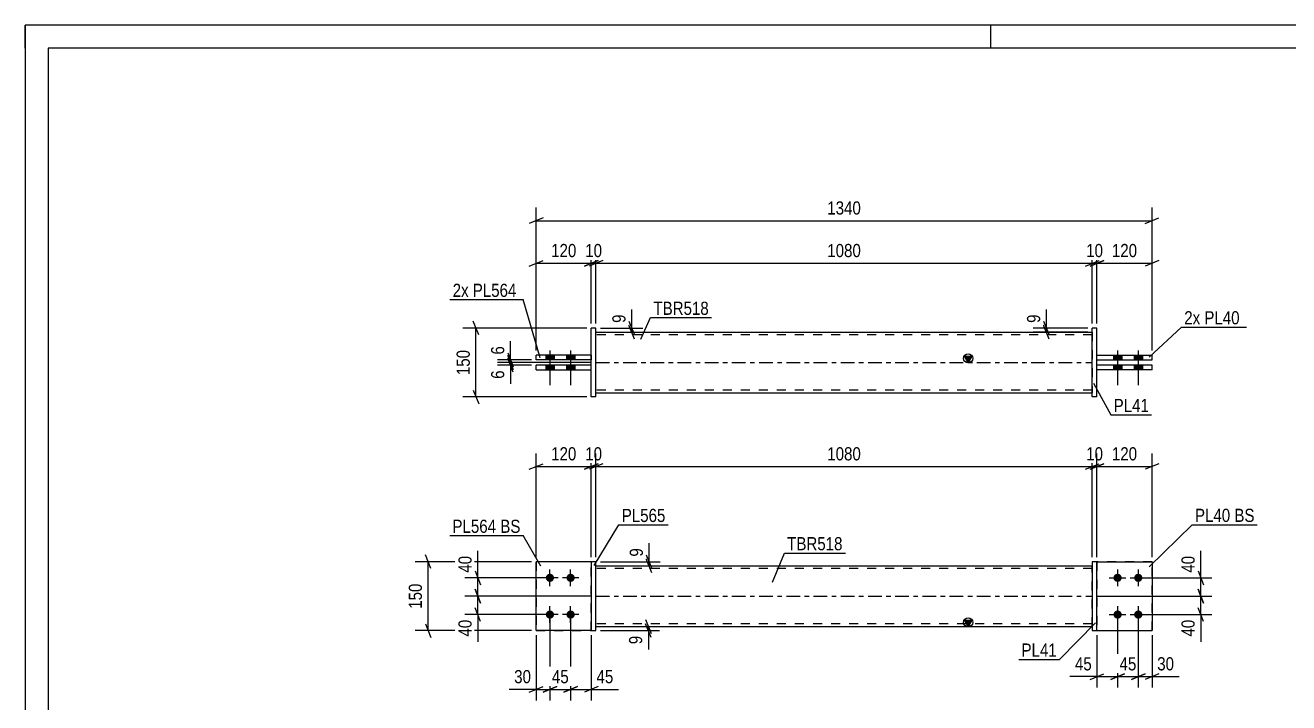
# Model space of a CAD drawing. Header units: millimetres. Extents: x 0 to 420, y 0 to 297.
# Drawn here: x 0 to 274.8, y 149.5 to 297 of the extents above; entities that cross this region are included whole.
import ezdxf

# ---------------------------------------------------------------- set-up
doc = ezdxf.new("R2010")
doc.units = ezdxf.units.MM
doc.linetypes.add('DXK_LINE_DOT2', pattern=[3.9198, 1.9599, -1.9599])
doc.linetypes.add('DXK_LINE_DOT3', pattern=[5.9187, 2.979, -0.9799, 0.9799, -0.9799])
doc.styles.add('Arial Narrow', font='ARIALN.TTF', dxfattribs={"height": 0.2})

# ---------------------------------------------------------------- blocks, each defined once
blk = doc.blocks.new('Unknown-585639323-1126')
at = {"color": 5, "linetype": 'Continuous'}
for p, q in [((420, 297), (0, 297)), ((0, 297), (0, 0)), ((0, 292), (0, 297)), ((210, 292), (210, 297)), ((415, 292), (5, 292)), ((5, 292), (5, 5))]:
    blk.add_line(p, q, dxfattribs=at)
blk = doc.blocks.new('Part-585639323-1637 - 1615')
at = {"color": 2, "linetype": 'Continuous'}
for p, q in [((124.13, 180.2), (123.13, 180.2)), ((123.13, 180.2), (123.13, 165.2)), ((124.13, 165.2), (124.13, 180.2)), ((123.13, 165.2), (124.13, 165.2))]:
    blk.add_line(p, q, dxfattribs=at)
blk = doc.blocks.new('Bolt-585639323-1622 - 1615')
at = {"linetype": 'Continuous'}
for points in [[(114.13, 175.8, -1), (114.13, 177.6, -1)], [(118.63, 175.8, -1), (118.63, 177.6, -1)], [(114.13, 167.8, -1), (114.13, 169.6, -1)], [(118.63, 167.8, -1), (118.63, 169.6, -1)]]:
    blk.add_hatch(color=1, dxfattribs=at).paths.add_polyline_path(points)
at = {"color": 1, "linetype": 'Continuous'}
for p, q in [((115.93, 176.7), (112.33, 176.7)), ((114.13, 174.9), (114.13, 178.5)), ((120.43, 176.7), (116.83, 176.7)), ((118.63, 174.9), (118.63, 178.5)), ((114.13, 166.9), (114.13, 170.5)), ((118.63, 166.9), (118.63, 170.5)), ((115.93, 168.7), (112.33, 168.7)), ((120.43, 168.7), (116.83, 168.7))]:
    blk.add_line(p, q, dxfattribs=at)
blk = doc.blocks.new('Part-585639323-1642 - 1615')
at = {"color": 7, "linetype": 'DXK_LINE_DOT2'}
for p, q in [((123.13, 180.2), (111.13, 180.2)), ((111.13, 180.2), (111.13, 165.2)), ((123.13, 165.2), (123.13, 180.2)), ((111.13, 165.2), (123.13, 165.2))]:
    blk.add_line(p, q, dxfattribs=at)
blk = doc.blocks.new('Part-585639323-1647 - 1615')
at = {"color": 2, "linetype": 'Continuous'}
for p, q in [((123.13, 180.2), (111.13, 180.2)), ((111.13, 165.2), (111.13, 180.2)), ((123.13, 165.2), (111.13, 165.2))]:
    blk.add_line(p, q, dxfattribs=at)
at = {"color": 7, "linetype": 'DXK_LINE_DOT2'}
blk.add_line((123.13, 165.2), (123.13, 180.2), dxfattribs=at)
blk = doc.blocks.new('Part-585639323-1652 - 1615')
at = {"linetype": 'Continuous'}
blk.add_hatch(color=2, dxfattribs=at).paths.add_polyline_path([(205.11, 166.1), (204.31, 167.5), (205.91, 167.5)])
at = {"color": 2, "linetype": 'Continuous'}
for p, q in [((124.13, 179.3), (232.11, 179.3)), ((124.13, 166.1), (232.11, 166.1)), ((205.11, 166.1), (204.31, 167.5)), ((204.31, 167.5), (205.91, 167.5)), ((205.91, 167.5), (205.11, 166.1))]:
    blk.add_line(p, q, dxfattribs=at)
at = {"color": 7, "linetype": 'DXK_LINE_DOT2'}
for p, q in [((124.13, 166.1), (124.13, 179.3)), ((232.11, 178.7), (124.13, 178.7)), ((232.11, 166.1), (232.11, 179.3)), ((232.11, 166.7), (124.13, 166.7))]:
    blk.add_line(p, q, dxfattribs=at)
at = {"color": 7, "linetype": 'DXK_LINE_DOT3'}
blk.add_line((124.13, 172.7), (232.11, 172.7), dxfattribs=at)
at = {"color": 2, "linetype": 'Continuous'}
blk.add_circle((205.11, 167), 1, dxfattribs=at)
blk = doc.blocks.new('Part-585639323-1677 - 1615')
at = {"color": 7, "linetype": 'DXK_LINE_DOT2'}
for p, q in [((245.11, 180.2), (233.11, 180.2)), ((233.11, 180.2), (233.11, 165.2)), ((245.11, 165.2), (245.11, 180.2)), ((233.11, 165.2), (245.11, 165.2))]:
    blk.add_line(p, q, dxfattribs=at)
blk = doc.blocks.new('Part-585639323-1682 - 1615')
at = {"color": 2, "linetype": 'Continuous'}
for p, q in [((233.11, 180.2), (245.11, 180.2)), ((245.11, 180.2), (245.11, 165.2)), ((233.11, 165.2), (245.11, 165.2))]:
    blk.add_line(p, q, dxfattribs=at)
at = {"color": 7, "linetype": 'DXK_LINE_DOT2'}
blk.add_line((233.11, 180.2), (233.11, 165.2), dxfattribs=at)
blk = doc.blocks.new('Part-585639323-1687 - 1615')
at = {"color": 2, "linetype": 'Continuous'}
for p, q in [((233.11, 180.2), (232.11, 180.2)), ((232.11, 180.2), (232.11, 165.2)), ((233.11, 165.2), (233.11, 180.2)), ((232.11, 165.2), (233.11, 165.2))]:
    blk.add_line(p, q, dxfattribs=at)
blk = doc.blocks.new('Bolt-585639323-1688 - 1615')
at = {"linetype": 'Continuous'}
for points in [[(237.61, 177.6, -1), (237.61, 175.8, -1)], [(242.11, 177.6, -1), (242.11, 175.8, -1)], [(237.61, 169.6, -1), (237.61, 167.8, -1)], [(242.11, 169.6, -1), (242.11, 167.8, -1)]]:
    blk.add_hatch(color=1, dxfattribs=at).paths.add_polyline_path(points)
at = {"color": 1, "linetype": 'Continuous'}
for p, q in [((235.81, 176.7), (239.41, 176.7)), ((237.61, 178.5), (237.61, 174.9)), ((240.31, 176.7), (243.91, 176.7)), ((242.11, 178.5), (242.11, 174.9)), ((237.61, 170.5), (237.61, 166.9)), ((242.11, 170.5), (242.11, 166.9)), ((235.81, 168.7), (239.41, 168.7)), ((240.31, 168.7), (243.91, 168.7))]:
    blk.add_line(p, q, dxfattribs=at)
blk = doc.blocks.new('Bolt-585639323-1415 - 1363')
at = {"linetype": 'Continuous'}
for points in [[(113.23, 224.17), (115.03, 224.17), (115.03, 225.17), (113.23, 225.17)], [(113.23, 224.17), (115.03, 224.17), (115.03, 225.17), (113.23, 225.17)], [(113.23, 221.97), (115.03, 221.97), (115.03, 222.97), (113.23, 222.97)], [(113.23, 221.97), (115.03, 221.97), (115.03, 222.97), (113.23, 222.97)], [(117.73, 224.17), (119.53, 224.17), (119.53, 225.17), (117.73, 225.17)], [(117.73, 224.17), (119.53, 224.17), (119.53, 225.17), (117.73, 225.17)], [(117.73, 221.97), (119.53, 221.97), (119.53, 222.97), (117.73, 222.97)], [(117.73, 221.97), (119.53, 221.97), (119.53, 222.97), (117.73, 222.97)]]:
    blk.add_hatch(color=1, dxfattribs=at).paths.add_polyline_path(points)
at = {"color": 1, "linetype": 'Continuous'}
for p, q in [((114.13, 226.17), (114.13, 218.67)), ((114.13, 226.17), (114.13, 218.67)), ((118.63, 226.17), (118.63, 218.67)), ((118.63, 226.17), (118.63, 218.67)), ((113.23, 225.17), (113.23, 224.17)), ((113.23, 225.17), (113.23, 224.17)), ((113.23, 222.97), (113.23, 221.97)), ((113.23, 222.97), (113.23, 221.97)), ((115.03, 225.17), (115.03, 224.17)), ((115.03, 225.17), (115.03, 224.17)), ((115.03, 222.97), (115.03, 221.97)), ((115.03, 222.97), (115.03, 221.97)), ((117.73, 225.17), (117.73, 224.17)), ((117.73, 225.17), (117.73, 224.17)), ((117.73, 222.97), (117.73, 221.97)), ((117.73, 222.97), (117.73, 221.97)), ((119.53, 225.17), (119.53, 224.17)), ((119.53, 225.17), (119.53, 224.17)), ((119.53, 222.97), (119.53, 221.97)), ((119.53, 222.97), (119.53, 221.97))]:
    blk.add_line(p, q, dxfattribs=at)
blk = doc.blocks.new('Part-585639323-1431 - 1363')
at = {"color": 2, "linetype": 'Continuous'}
for p, q in [((123.13, 225.17), (111.13, 225.17)), ((111.13, 224.17), (111.13, 225.17)), ((123.13, 224.17), (111.13, 224.17)), ((123.13, 225.17), (123.13, 224.17))]:
    blk.add_line(p, q, dxfattribs=at)
blk = doc.blocks.new('Bolt-585639323-1367 - 1363')
at = {"linetype": 'Continuous'}
for points in [[(238.51, 225.17), (236.71, 225.17), (236.71, 224.17), (238.51, 224.17)], [(238.51, 225.17), (236.71, 225.17), (236.71, 224.17), (238.51, 224.17)], [(238.51, 222.97), (236.71, 222.97), (236.71, 221.97), (238.51, 221.97)], [(238.51, 222.97), (236.71, 222.97), (236.71, 221.97), (238.51, 221.97)], [(243.01, 225.17), (241.21, 225.17), (241.21, 224.17), (243.01, 224.17)], [(243.01, 225.17), (241.21, 225.17), (241.21, 224.17), (243.01, 224.17)], [(243.01, 222.97), (241.21, 222.97), (241.21, 221.97), (243.01, 221.97)], [(243.01, 222.97), (241.21, 222.97), (241.21, 221.97), (243.01, 221.97)]]:
    blk.add_hatch(color=1, dxfattribs=at).paths.add_polyline_path(points)
at = {"color": 1, "linetype": 'Continuous'}
for p, q in [((237.61, 226.17), (237.61, 218.67)), ((237.61, 226.17), (237.61, 218.67)), ((242.11, 226.17), (242.11, 218.67)), ((242.11, 226.17), (242.11, 218.67)), ((236.71, 225.17), (236.71, 224.17)), ((236.71, 225.17), (236.71, 224.17)), ((236.71, 222.97), (236.71, 221.97)), ((236.71, 222.97), (236.71, 221.97)), ((238.51, 225.17), (238.51, 224.17)), ((238.51, 225.17), (238.51, 224.17)), ((238.51, 222.97), (238.51, 221.97)), ((238.51, 222.97), (238.51, 221.97)), ((241.21, 225.17), (241.21, 224.17)), ((241.21, 225.17), (241.21, 224.17)), ((241.21, 222.97), (241.21, 221.97)), ((241.21, 222.97), (241.21, 221.97)), ((243.01, 225.17), (243.01, 224.17)), ((243.01, 225.17), (243.01, 224.17)), ((243.01, 222.97), (243.01, 221.97)), ((243.01, 222.97), (243.01, 221.97))]:
    blk.add_line(p, q, dxfattribs=at)
blk = doc.blocks.new('Part-585639323-1393 - 1363')
at = {"color": 2, "linetype": 'Continuous'}
for p, q in [((233.11, 231.07), (232.11, 231.07)), ((232.11, 216.07), (232.11, 231.07)), ((233.11, 216.07), (233.11, 231.07)), ((233.11, 216.07), (232.11, 216.07))]:
    blk.add_line(p, q, dxfattribs=at)
blk = doc.blocks.new('Part-585639323-1408 - 1363')
at = {"color": 2, "linetype": 'Continuous'}
for p, q in [((245.11, 222.97), (233.11, 222.97)), ((233.11, 221.97), (233.11, 222.97)), ((245.11, 221.97), (245.11, 222.97)), ((245.11, 221.97), (233.11, 221.97))]:
    blk.add_line(p, q, dxfattribs=at)
blk = doc.blocks.new('Part-585639323-1413 - 1363')
at = {"color": 2, "linetype": 'Continuous'}
for p, q in [((233.11, 224.17), (233.11, 225.17)), ((233.11, 225.17), (245.11, 225.17)), ((233.11, 224.17), (245.11, 224.17)), ((245.11, 224.17), (245.11, 225.17))]:
    blk.add_line(p, q, dxfattribs=at)
blk = doc.blocks.new('Part-585639323-1416 - 1363')
at = {"color": 2, "linetype": 'Continuous'}
for p, q in [((124.13, 231.07), (123.13, 231.07)), ((123.13, 216.07), (123.13, 231.07)), ((124.13, 216.07), (124.13, 231.07)), ((124.13, 216.07), (123.13, 216.07))]:
    blk.add_line(p, q, dxfattribs=at)
blk = doc.blocks.new('Part-585639323-1436 - 1363')
at = {"color": 2, "linetype": 'Continuous'}
for p, q in [((123.13, 222.97), (111.13, 222.97)), ((111.13, 221.97), (111.13, 222.97)), ((123.13, 221.97), (123.13, 222.97)), ((111.13, 221.97), (123.13, 221.97))]:
    blk.add_line(p, q, dxfattribs=at)
blk = doc.blocks.new('Part-585639323-1451 - 1363')
at = {"linetype": 'Continuous'}
blk.add_hatch(color=2, dxfattribs=at).paths.add_polyline_path([(205.11, 223.57), (204.31, 224.97), (205.91, 224.97)])
at = {"color": 2, "linetype": 'Continuous'}
for p, q in [((124.13, 230.17), (232.11, 230.17)), ((205.11, 223.57), (204.31, 224.97)), ((204.31, 224.97), (205.91, 224.97)), ((205.91, 224.97), (205.11, 223.57)), ((124.13, 216.97), (232.11, 216.97))]:
    blk.add_line(p, q, dxfattribs=at)
at = {"color": 7, "linetype": 'DXK_LINE_DOT2'}
for p, q in [((124.13, 216.97), (124.13, 230.17)), ((232.11, 229.57), (124.13, 229.57)), ((232.11, 230.17), (232.11, 216.97)), ((232.11, 217.57), (124.13, 217.57))]:
    blk.add_line(p, q, dxfattribs=at)
at = {"color": 7, "linetype": 'DXK_LINE_DOT3'}
blk.add_line((124.13, 223.57), (232.11, 223.57), dxfattribs=at)
at = {"color": 2, "linetype": 'Continuous'}
blk.add_circle((205.11, 224.47), 1, dxfattribs=at)
blk = doc.blocks.new('StraightDimension-585639323-4842 - 1615')
at = {"color": 7, "linetype": 'Continuous'}
for p, q in [((243.11, 176.7), (258.12, 176.7)), ((255.12, 178.2), (256.32, 175.2)), ((255.72, 172.7), (255.72, 176.7)), ((256.32, 171.2), (255.12, 174.2)), ((233.11, 172.7), (258.12, 172.7))]:
    blk.add_line(p, q, dxfattribs=at)
at = {"color": 0}
blk.add_wipeout([(254.97, 182.08), (250.77, 182.08), (250.77, 177.22), (254.97, 177.22)], dxfattribs=at)
at = {"color": 7, "linetype": 'Continuous'}
blk.add_line((255.72, 176.7), (255.72, 182.6), dxfattribs=at)
blk.add_line((255.72, 176.7), (255.72, 182.6), dxfattribs=at)
at = {"color": 3, "style": 'Arial Narrow'}
blk.add_text('40', height=2.863, rotation=90.0002, dxfattribs=at).set_placement((254.37, 177.82))
blk = doc.blocks.new('StraightDimension-585639323-1940 - 1615')
at = {"color": 7, "linetype": 'Continuous'}
for p, q in [((118.63, 167.7), (118.63, 150.01)), ((123.13, 164.2), (123.13, 150.01)), ((117.13, 151.81), (120.13, 153.01)), ((118.63, 152.41), (123.13, 152.41)), ((124.63, 153.01), (121.63, 151.81))]:
    blk.add_line(p, q, dxfattribs=at)
at = {"color": 0}
blk.add_wipeout([(128.52, 153.16), (128.52, 157.36), (123.66, 157.36), (123.66, 153.16)], dxfattribs=at)
at = {"color": 7, "linetype": 'Continuous'}
blk.add_line((123.13, 152.41), (129.04, 152.41), dxfattribs=at)
blk.add_line((123.13, 152.41), (129.04, 152.41), dxfattribs=at)
at = {"color": 3, "style": 'Arial Narrow'}
blk.add_text('45', height=2.863, dxfattribs=at).set_placement((124.26, 153.76))
blk = doc.blocks.new('StraightDimension-585639323-1963 - 1615')
at = {"color": 7, "linetype": 'Continuous'}
for p, q in [((135.09, 181.7), (136.29, 178.7)), ((125.13, 180.2), (138.09, 180.2)), ((125.13, 179.3), (138.09, 179.3)), ((136.29, 177.8), (135.09, 180.8)), ((135.69, 179.3), (135.69, 180.2))]:
    blk.add_line(p, q, dxfattribs=at)
at = {"color": 0}
blk.add_wipeout([(134.94, 183.75), (130.74, 183.75), (130.74, 180.72), (134.94, 180.72)], dxfattribs=at)
at = {"color": 7, "linetype": 'Continuous'}
blk.add_line((135.69, 180.2), (135.69, 184.28), dxfattribs=at)
blk.add_line((135.69, 180.2), (135.69, 184.28), dxfattribs=at)
at = {"color": 3, "style": 'Arial Narrow'}
blk.add_text('9', height=2.86, rotation=90.0002, dxfattribs=at).set_placement((134.34, 181.32))
blk = doc.blocks.new('StraightDimension-585639323-2007 - 1615')
at = {"color": 7, "linetype": 'Continuous'}
for p, q in [((88.23, 178.7), (87.03, 181.7)), ((110.13, 180.2), (84.78, 180.2)), ((87.63, 165.2), (87.63, 180.2)), ((110.13, 165.2), (84.78, 165.2)), ((87.03, 166.7), (88.23, 163.7))]:
    blk.add_line(p, q, dxfattribs=at)
at = {"color": 0}
blk.add_wipeout([(86.88, 176.04), (82.68, 176.04), (82.68, 169.36), (86.88, 169.36)], dxfattribs=at)
at = {"color": 3, "style": 'Arial Narrow'}
blk.add_text('150', height=2.863, rotation=90.0002, dxfattribs=at).set_placement((86.28, 169.96))
blk = doc.blocks.new('StraightDimension-585639323-1954 - 1615')
at = {"color": 7, "linetype": 'Continuous'}
for p, q in [((125.13, 166.1), (137.94, 166.1)), ((125.13, 165.2), (137.94, 165.2)), ((134.94, 167.6), (136.14, 164.6)), ((136.14, 163.7), (134.94, 166.7)), ((135.54, 165.2), (135.54, 166.1))]:
    blk.add_line(p, q, dxfattribs=at)
at = {"color": 0}
blk.add_wipeout([(134.79, 164.67), (130.59, 164.67), (130.59, 161.65), (134.79, 161.65)], dxfattribs=at)
at = {"color": 7, "linetype": 'Continuous'}
blk.add_line((135.54, 165.2), (135.54, 161.12), dxfattribs=at)
blk.add_line((135.54, 165.2), (135.54, 161.12), dxfattribs=at)
at = {"color": 3, "style": 'Arial Narrow'}
blk.add_text('9', height=2.86, rotation=90.0002, dxfattribs=at).set_placement((134.19, 162.25))
blk = doc.blocks.new('StraightDimension-585639323-1769 - 1615')
at = {"color": 7, "linetype": 'Continuous'}
for p, q in [((237.61, 167.7), (237.61, 152.8)), ((233.11, 164.2), (233.11, 152.8)), ((231.61, 154.6), (234.61, 155.8)), ((233.11, 155.2), (237.61, 155.2)), ((239.11, 155.8), (236.11, 154.6))]:
    blk.add_line(p, q, dxfattribs=at)
at = {"color": 0}
blk.add_wipeout([(232.58, 155.95), (232.58, 160.15), (227.73, 160.15), (227.73, 155.95)], dxfattribs=at)
at = {"color": 7, "linetype": 'Continuous'}
blk.add_line((233.11, 155.2), (227.2, 155.2), dxfattribs=at)
blk.add_line((233.11, 155.2), (227.2, 155.2), dxfattribs=at)
at = {"color": 3, "style": 'Arial Narrow'}
blk.add_text('45', height=2.863, dxfattribs=at).set_placement((228.33, 156.55))
blk = doc.blocks.new('StraightDimension-585639323-1791 - 1615')
at = {"color": 7, "linetype": 'Continuous'}
for p, q in [((237.61, 167.7), (237.61, 152.8)), ((242.11, 167.7), (242.11, 152.8)), ((236.11, 154.6), (239.11, 155.8)), ((237.61, 155.2), (242.11, 155.2)), ((243.61, 155.8), (240.61, 154.6))]:
    blk.add_line(p, q, dxfattribs=at)
at = {"color": 0}
blk.add_wipeout([(242.29, 155.95), (242.29, 160.15), (237.43, 160.15), (237.43, 155.95)], dxfattribs=at)
at = {"color": 3, "style": 'Arial Narrow'}
blk.add_text('45', height=2.863, dxfattribs=at).set_placement((238.03, 156.55))
blk = doc.blocks.new('StraightDimension-585639323-1807 - 1615')
at = {"color": 7, "linetype": 'Continuous'}
for p, q in [((242.11, 167.7), (242.11, 152.8)), ((245.11, 164.2), (245.11, 152.8)), ((240.61, 154.6), (243.61, 155.8)), ((242.11, 155.2), (245.11, 155.2)), ((246.61, 155.8), (243.61, 154.6))]:
    blk.add_line(p, q, dxfattribs=at)
at = {"color": 0}
blk.add_wipeout([(250.49, 155.95), (250.49, 160.15), (245.63, 160.15), (245.63, 155.95)], dxfattribs=at)
at = {"color": 7, "linetype": 'Continuous'}
blk.add_line((245.11, 155.2), (251.01, 155.2), dxfattribs=at)
blk.add_line((245.11, 155.2), (251.01, 155.2), dxfattribs=at)
at = {"color": 3, "style": 'Arial Narrow'}
blk.add_text('30', height=2.863, dxfattribs=at).set_placement((246.23, 156.55))
blk = doc.blocks.new('StraightDimension-585639323-1827 - 1615')
at = {"color": 7, "linetype": 'Continuous'}
for p, q in [((111.13, 181.2), (111.13, 203.77)), ((123.13, 181.2), (123.13, 203.77)), ((109.63, 200.32), (112.63, 201.52)), ((111.13, 200.92), (123.13, 200.92)), ((124.63, 201.52), (121.63, 200.32))]:
    blk.add_line(p, q, dxfattribs=at)
at = {"color": 0}
blk.add_wipeout([(120.48, 201.67), (120.48, 205.87), (113.79, 205.87), (113.79, 201.67)], dxfattribs=at)
at = {"color": 3, "style": 'Arial Narrow'}
blk.add_text('120', height=2.863, dxfattribs=at).set_placement((114.39, 202.27))
blk = doc.blocks.new('StraightDimension-585639323-1849 - 1615')
at = {"color": 7, "linetype": 'Continuous'}
for p, q in [((123.13, 181.2), (123.13, 203.77)), ((124.13, 181.2), (124.13, 203.77)), ((121.63, 200.32), (124.63, 201.52)), ((125.63, 201.52), (122.63, 200.32)), ((123.13, 200.92), (124.13, 200.92))]:
    blk.add_line(p, q, dxfattribs=at)
at = {"color": 0}
blk.add_wipeout([(126.06, 201.67), (126.06, 205.87), (121.21, 205.87), (121.21, 201.67)], dxfattribs=at)
at = {"color": 3, "style": 'Arial Narrow'}
blk.add_text('10', height=2.863, dxfattribs=at).set_placement((121.81, 202.27))
blk = doc.blocks.new('StraightDimension-585639323-1866 - 1615')
at = {"color": 7, "linetype": 'Continuous'}
for p, q in [((124.13, 181.2), (124.13, 203.77)), ((232.11, 181.2), (232.11, 203.77)), ((125.63, 201.52), (122.63, 200.32)), ((124.13, 200.92), (232.11, 200.92)), ((230.61, 200.32), (233.61, 201.52))]:
    blk.add_line(p, q, dxfattribs=at)
at = {"color": 0}
blk.add_wipeout([(182.38, 201.67), (182.38, 205.87), (173.86, 205.87), (173.86, 201.67)], dxfattribs=at)
at = {"color": 3, "style": 'Arial Narrow'}
blk.add_text('1080', height=2.863, dxfattribs=at).set_placement((174.46, 202.27))
blk = doc.blocks.new('StraightDimension-585639323-1875 - 1615')
at = {"color": 7, "linetype": 'Continuous'}
for p, q in [((232.11, 181.2), (232.11, 203.77)), ((233.11, 181.2), (233.11, 203.77)), ((230.61, 200.32), (233.61, 201.52)), ((234.61, 201.52), (231.61, 200.32)), ((232.11, 200.92), (233.11, 200.92))]:
    blk.add_line(p, q, dxfattribs=at)
at = {"color": 0}
blk.add_wipeout([(235.04, 201.67), (235.04, 205.87), (230.18, 205.87), (230.18, 201.67)], dxfattribs=at)
at = {"color": 3, "style": 'Arial Narrow'}
blk.add_text('10', height=2.863, dxfattribs=at).set_placement((230.78, 202.27))
blk = doc.blocks.new('StraightDimension-585639323-1892 - 1615')
at = {"color": 7, "linetype": 'Continuous'}
for p, q in [((233.11, 181.2), (233.11, 203.77)), ((245.11, 181.2), (245.11, 203.77)), ((231.61, 200.32), (234.61, 201.52)), ((233.11, 200.92), (245.11, 200.92)), ((246.61, 201.52), (243.61, 200.32))]:
    blk.add_line(p, q, dxfattribs=at)
at = {"color": 0}
blk.add_wipeout([(242.45, 201.67), (242.45, 205.87), (235.77, 205.87), (235.77, 201.67)], dxfattribs=at)
at = {"color": 3, "style": 'Arial Narrow'}
blk.add_text('120', height=2.863, dxfattribs=at).set_placement((236.37, 202.27))
blk = doc.blocks.new('StraightDimension-585639323-1923 - 1615')
at = {"color": 7, "linetype": 'Continuous'}
for p, q in [((114.13, 167.7), (114.13, 150.01)), ((111.13, 164.2), (111.13, 150.01)), ((109.63, 151.81), (112.63, 153.01)), ((111.13, 152.41), (114.13, 152.41)), ((115.63, 153.01), (112.63, 151.81))]:
    blk.add_line(p, q, dxfattribs=at)
at = {"color": 0}
blk.add_wipeout([(110.61, 153.16), (110.61, 157.36), (105.75, 157.36), (105.75, 153.16)], dxfattribs=at)
at = {"color": 7, "linetype": 'Continuous'}
blk.add_line((111.13, 152.41), (105.23, 152.41), dxfattribs=at)
blk.add_line((111.13, 152.41), (105.23, 152.41), dxfattribs=at)
at = {"color": 3, "style": 'Arial Narrow'}
blk.add_text('30', height=2.863, dxfattribs=at).set_placement((106.35, 153.76))
blk = doc.blocks.new('StraightDimension-585639323-1933 - 1615')
at = {"color": 7, "linetype": 'Continuous'}
for p, q in [((114.13, 167.7), (114.13, 150.01)), ((118.63, 167.7), (118.63, 150.01)), ((112.63, 151.81), (115.63, 153.01)), ((114.13, 152.41), (118.63, 152.41)), ((120.13, 153.01), (117.13, 151.81))]:
    blk.add_line(p, q, dxfattribs=at)
at = {"color": 0}
blk.add_wipeout([(118.81, 153.16), (118.81, 157.36), (113.96, 157.36), (113.96, 153.16)], dxfattribs=at)
at = {"color": 3, "style": 'Arial Narrow'}
blk.add_text('45', height=2.863, dxfattribs=at).set_placement((114.56, 153.76))
blk = doc.blocks.new('StraightDimension-585639323-1972 - 1615')
at = {"color": 7, "linetype": 'Continuous'}
for p, q in [((97.84, 174.2), (99.04, 171.2)), ((123.13, 172.7), (95.59, 172.7)), ((98.44, 168.7), (98.44, 172.7)), ((113.13, 168.7), (95.59, 168.7)), ((99.04, 167.2), (97.84, 170.2))]:
    blk.add_line(p, q, dxfattribs=at)
at = {"color": 0}
blk.add_wipeout([(97.69, 168.17), (93.49, 168.17), (93.49, 163.32), (97.69, 163.32)], dxfattribs=at)
at = {"color": 7, "linetype": 'Continuous'}
blk.add_line((98.44, 168.7), (98.44, 162.79), dxfattribs=at)
blk.add_line((98.44, 168.7), (98.44, 162.79), dxfattribs=at)
at = {"color": 3, "style": 'Arial Narrow'}
blk.add_text('40', height=2.863, rotation=90.0002, dxfattribs=at).set_placement((97.09, 163.92))
blk = doc.blocks.new('StraightDimension-585639323-1985 - 1615')
at = {"color": 7, "linetype": 'Continuous'}
for p, q in [((113.13, 176.7), (95.59, 176.7)), ((97.84, 178.2), (99.04, 175.2)), ((98.44, 172.7), (98.44, 176.7)), ((99.04, 171.2), (97.84, 174.2)), ((123.13, 172.7), (95.59, 172.7))]:
    blk.add_line(p, q, dxfattribs=at)
at = {"color": 0}
blk.add_wipeout([(97.69, 182.08), (93.49, 182.08), (93.49, 177.22), (97.69, 177.22)], dxfattribs=at)
at = {"color": 7, "linetype": 'Continuous'}
blk.add_line((98.44, 176.7), (98.44, 182.6), dxfattribs=at)
blk.add_line((98.44, 176.7), (98.44, 182.6), dxfattribs=at)
at = {"color": 3, "style": 'Arial Narrow'}
blk.add_text('40', height=2.863, rotation=90.0002, dxfattribs=at).set_placement((97.09, 177.82))
blk = doc.blocks.new('StraightDimension-585639323-4843 - 1615')
at = {"color": 7, "linetype": 'Continuous'}
for p, q in [((255.12, 174.2), (256.32, 171.2)), ((233.11, 172.7), (258.12, 172.7)), ((255.72, 168.7), (255.72, 172.7)), ((243.11, 168.7), (258.12, 168.7)), ((256.32, 167.2), (255.12, 170.2))]:
    blk.add_line(p, q, dxfattribs=at)
at = {"color": 0}
blk.add_wipeout([(254.97, 168.17), (250.77, 168.17), (250.77, 163.32), (254.97, 163.32)], dxfattribs=at)
at = {"color": 7, "linetype": 'Continuous'}
blk.add_line((255.72, 168.7), (255.72, 162.79), dxfattribs=at)
blk.add_line((255.72, 168.7), (255.72, 162.79), dxfattribs=at)
at = {"color": 3, "style": 'Arial Narrow'}
blk.add_text('40', height=2.863, rotation=90.0002, dxfattribs=at).set_placement((254.37, 163.92))
blk = doc.blocks.new('StraightDimension-585639323-1480 - 1363')
at = {"color": 7, "linetype": 'Continuous'}
for p, q in [((124.13, 232.07), (124.13, 248.02)), ((232.11, 232.07), (232.11, 248.02)), ((125.63, 245.77), (122.63, 244.57)), ((124.13, 245.17), (232.11, 245.17)), ((230.61, 244.57), (233.61, 245.77))]:
    blk.add_line(p, q, dxfattribs=at)
at = {"color": 0}
blk.add_wipeout([(182.38, 245.92), (182.38, 250.12), (173.86, 250.12), (173.86, 245.92)], dxfattribs=at)
at = {"color": 3, "style": 'Arial Narrow'}
blk.add_text('1080', height=2.863, dxfattribs=at).set_placement((174.46, 246.52))
blk = doc.blocks.new('StraightDimension-585639323-1500 - 1363')
at = {"color": 7, "linetype": 'Continuous'}
for p, q in [((233.11, 232.07), (233.11, 248.02)), ((245.11, 226.17), (245.11, 248.02)), ((231.61, 244.57), (234.61, 245.77)), ((233.11, 245.17), (245.11, 245.17)), ((246.61, 245.77), (243.61, 244.57))]:
    blk.add_line(p, q, dxfattribs=at)
at = {"color": 0}
blk.add_wipeout([(242.45, 245.92), (242.45, 250.12), (235.77, 250.12), (235.77, 245.92)], dxfattribs=at)
at = {"color": 3, "style": 'Arial Narrow'}
blk.add_text('120', height=2.863, dxfattribs=at).set_placement((236.37, 246.52))
blk = doc.blocks.new('StraightDimension-585639323-1453 - 1363')
at = {"color": 7, "linetype": 'Continuous'}
for p, q in [((111.13, 226.17), (111.13, 248.02)), ((123.13, 232.07), (123.13, 248.02)), ((109.63, 244.57), (112.63, 245.77)), ((111.13, 245.17), (123.13, 245.17)), ((124.63, 245.77), (121.63, 244.57))]:
    blk.add_line(p, q, dxfattribs=at)
at = {"color": 0}
blk.add_wipeout([(120.48, 245.92), (120.48, 250.12), (113.79, 250.12), (113.79, 245.92)], dxfattribs=at)
at = {"color": 3, "style": 'Arial Narrow'}
blk.add_text('120', height=2.863, dxfattribs=at).set_placement((114.39, 246.52))
blk = doc.blocks.new('StraightDimension-585639323-1470 - 1363')
at = {"color": 7, "linetype": 'Continuous'}
for p, q in [((123.13, 232.07), (123.13, 248.02)), ((124.13, 232.07), (124.13, 248.02)), ((121.63, 244.57), (124.63, 245.77)), ((125.63, 245.77), (122.63, 244.57)), ((123.13, 245.17), (124.13, 245.17))]:
    blk.add_line(p, q, dxfattribs=at)
at = {"color": 0}
blk.add_wipeout([(126.06, 245.92), (126.06, 250.12), (121.21, 250.12), (121.21, 245.92)], dxfattribs=at)
at = {"color": 3, "style": 'Arial Narrow'}
blk.add_text('10', height=2.863, dxfattribs=at).set_placement((121.81, 246.52))
blk = doc.blocks.new('StraightDimension-585639323-1490 - 1363')
at = {"color": 7, "linetype": 'Continuous'}
for p, q in [((232.11, 232.07), (232.11, 248.02)), ((233.11, 232.07), (233.11, 248.02)), ((230.61, 244.57), (233.61, 245.77)), ((234.61, 245.77), (231.61, 244.57)), ((232.11, 245.17), (233.11, 245.17))]:
    blk.add_line(p, q, dxfattribs=at)
at = {"color": 0}
blk.add_wipeout([(235.04, 245.92), (235.04, 250.12), (230.18, 250.12), (230.18, 245.92)], dxfattribs=at)
at = {"color": 3, "style": 'Arial Narrow'}
blk.add_text('10', height=2.863, dxfattribs=at).set_placement((230.78, 246.52))
blk = doc.blocks.new('StraightDimension-585639323-4822 - 1363')
at = {"color": 7, "linetype": 'Continuous'}
for p, q in [((231.11, 231.07), (219.26, 231.07)), ((221.51, 232.57), (222.71, 229.57)), ((222.71, 228.67), (221.51, 231.67)), ((222.11, 230.17), (222.11, 231.07)), ((231.11, 230.17), (219.26, 230.17))]:
    blk.add_line(p, q, dxfattribs=at)
at = {"color": 0}
blk.add_wipeout([(221.36, 234.63), (217.16, 234.63), (217.16, 231.6), (221.36, 231.6)], dxfattribs=at)
at = {"color": 7, "linetype": 'Continuous'}
blk.add_line((222.11, 231.07), (222.11, 235.15), dxfattribs=at)
blk.add_line((222.11, 231.07), (222.11, 235.15), dxfattribs=at)
at = {"color": 3, "style": 'Arial Narrow'}
blk.add_text('9', height=2.86, rotation=90.0002, dxfattribs=at).set_placement((220.76, 232.2))
blk = doc.blocks.new('StraightDimension-585639323-1519 - 1363')
at = {"color": 7, "linetype": 'Continuous'}
for p, q in [((123.13, 223.57), (102.69, 223.57)), ((110.13, 222.97), (102.69, 222.97)), ((104.94, 225.07), (106.14, 222.07)), ((106.14, 221.47), (104.94, 224.47)), ((105.54, 222.97), (105.54, 223.57))]:
    blk.add_line(p, q, dxfattribs=at)
at = {"color": 0}
blk.add_wipeout([(104.79, 222.45), (100.59, 222.45), (100.59, 219.42), (104.79, 219.42)], dxfattribs=at)
at = {"color": 7, "linetype": 'Continuous'}
blk.add_line((105.54, 222.97), (105.54, 218.9), dxfattribs=at)
blk.add_line((105.54, 222.97), (105.54, 218.9), dxfattribs=at)
at = {"color": 3, "style": 'Arial Narrow'}
blk.add_text('6', height=2.86, rotation=90.0002, dxfattribs=at).set_placement((104.19, 220.02))
blk = doc.blocks.new('StraightDimension-585639323-1537 - 1363')
at = {"color": 7, "linetype": 'Continuous'}
for p, q in [((104.94, 225.67), (106.14, 222.67)), ((110.13, 224.17), (102.69, 224.17)), ((123.13, 223.57), (102.69, 223.57)), ((106.14, 222.07), (104.94, 225.07)), ((105.54, 223.57), (105.54, 224.17))]:
    blk.add_line(p, q, dxfattribs=at)
at = {"color": 0}
blk.add_wipeout([(104.79, 227.73), (100.59, 227.73), (100.59, 224.7), (104.79, 224.7)], dxfattribs=at)
at = {"color": 7, "linetype": 'Continuous'}
blk.add_line((105.54, 224.17), (105.54, 228.25), dxfattribs=at)
blk.add_line((105.54, 224.17), (105.54, 228.25), dxfattribs=at)
at = {"color": 3, "style": 'Arial Narrow'}
blk.add_text('6', height=2.86, rotation=90.0002, dxfattribs=at).set_placement((104.19, 225.3))
blk = doc.blocks.new('StraightDimension-585639323-1555 - 1363')
at = {"color": 7, "linetype": 'Continuous'}
for p, q in [((125.13, 231.07), (134.31, 231.07)), ((131.31, 232.57), (132.51, 229.57)), ((132.51, 228.67), (131.31, 231.67)), ((131.91, 230.17), (131.91, 231.07)), ((125.13, 230.17), (134.31, 230.17))]:
    blk.add_line(p, q, dxfattribs=at)
at = {"color": 0}
blk.add_wipeout([(131.16, 234.63), (126.96, 234.63), (126.96, 231.6), (131.16, 231.6)], dxfattribs=at)
at = {"color": 7, "linetype": 'Continuous'}
blk.add_line((131.91, 231.07), (131.91, 235.15), dxfattribs=at)
blk.add_line((131.91, 231.07), (131.91, 235.15), dxfattribs=at)
at = {"color": 3, "style": 'Arial Narrow'}
blk.add_text('9', height=2.86, rotation=90.0002, dxfattribs=at).set_placement((130.56, 232.2))
blk = doc.blocks.new('StraightDimension-585639323-1566 - 1363')
at = {"color": 7, "linetype": 'Continuous'}
for p, q in [((122.13, 231.07), (95.19, 231.07)), ((98.64, 229.57), (97.44, 232.57)), ((98.04, 216.07), (98.04, 231.07)), ((97.44, 217.57), (98.64, 214.57)), ((122.13, 216.07), (95.19, 216.07))]:
    blk.add_line(p, q, dxfattribs=at)
at = {"color": 0}
blk.add_wipeout([(97.29, 226.92), (93.09, 226.92), (93.09, 220.23), (97.29, 220.23)], dxfattribs=at)
at = {"color": 3, "style": 'Arial Narrow'}
blk.add_text('150', height=2.863, rotation=90.0002, dxfattribs=at).set_placement((96.69, 220.83))
blk = doc.blocks.new('StraightDimension-585639323-4811 - 1363')
at = {"color": 7, "linetype": 'Continuous'}
for p, q in [((111.13, 226.17), (111.13, 257.29)), ((245.11, 226.17), (245.11, 257.29)), ((112.63, 255.04), (109.63, 253.84)), ((111.13, 254.44), (245.11, 254.44)), ((243.61, 253.84), (246.61, 255.04))]:
    blk.add_line(p, q, dxfattribs=at)
at = {"color": 0}
blk.add_wipeout([(182.38, 255.19), (182.38, 259.39), (173.86, 259.39), (173.86, 255.19)], dxfattribs=at)
at = {"color": 3, "style": 'Arial Narrow'}
blk.add_text('1340', height=2.863, dxfattribs=at).set_placement((174.46, 255.79))
blk = doc.blocks.new('Mark-585639323-1633 - 1615')
at = {"color": 0}
blk.add_wipeout([(139.25, 188.85), (139.25, 191.85), (129.75, 191.85), (129.75, 188.85)], dxfattribs=at)
blk.add_wipeout([(139.25, 188.85), (139.25, 191.85), (129.75, 191.85), (129.75, 188.85)], dxfattribs=at)
at = {"color": 30, "linetype": 'Continuous'}
for p, q in [((123.77, 179.39), (129.15, 188.25)), ((129.15, 188.25), (139.85, 188.25))]:
    blk.add_line(p, q, dxfattribs=at)
at = {"color": 3, "style": 'Arial Narrow'}
blk.add_text('PL565', height=2.863, dxfattribs=at).set_placement((129.75, 188.85))
blk = doc.blocks.new('MarkSet-585639323-2072 - 1615')
at = {"color": 0}
blk.add_wipeout([(102.43, 186.49), (102.43, 189.49), (92.92, 189.49), (92.92, 186.49)], dxfattribs=at)
blk.add_wipeout([(102.43, 186.49), (102.43, 189.49), (92.92, 189.49), (92.92, 186.49)], dxfattribs=at)
blk.add_wipeout([(107.71, 186.49), (107.71, 189.49), (103.33, 189.49), (103.33, 186.49)], dxfattribs=at)
blk.add_wipeout([(107.71, 186.49), (107.71, 189.49), (103.33, 189.49), (103.33, 186.49)], dxfattribs=at)
at = {"color": 30, "linetype": 'Continuous'}
for p in [(92.32, 185.89), (112.17, 179.26)]:
    blk.add_line(p, (108.31, 185.89), dxfattribs=at)
at = {"color": 3, "style": 'Arial Narrow'}
for s, p in [('PL564', (92.92, 186.49)), ('BS', (103.33, 186.49))]:
    blk.add_text(s, height=2.863, dxfattribs=at).set_placement(p)
blk = doc.blocks.new('Mark-585639323-1648 - 1615')
at = {"color": 0}
blk.add_wipeout([(177.79, 182.7), (177.79, 185.7), (165.73, 185.7), (165.73, 182.7)], dxfattribs=at)
blk.add_wipeout([(177.79, 182.7), (177.79, 185.7), (165.73, 185.7), (165.73, 182.7)], dxfattribs=at)
at = {"color": 30, "linetype": 'Continuous'}
for p, q in [((162.53, 175.75), (165.13, 182.1)), ((165.13, 182.1), (178.39, 182.1))]:
    blk.add_line(p, q, dxfattribs=at)
at = {"color": 3, "style": 'Arial Narrow'}
blk.add_text('TBR518', height=2.863, dxfattribs=at).set_placement((165.73, 182.7))
blk = doc.blocks.new('Mark-585639323-1683 - 1615')
at = {"color": 0}
blk.add_wipeout([(224.39, 159.54), (224.39, 162.54), (216.71, 162.54), (216.71, 159.54)], dxfattribs=at)
blk.add_wipeout([(224.39, 159.54), (224.39, 162.54), (216.71, 162.54), (216.71, 159.54)], dxfattribs=at)
at = {"color": 30, "linetype": 'Continuous'}
for p in [(232.78, 166.9), (216.11, 158.94)]:
    blk.add_line(p, (224.99, 158.94), dxfattribs=at)
at = {"color": 3, "style": 'Arial Narrow'}
blk.add_text('PL41', height=2.863, dxfattribs=at).set_placement((216.71, 159.54))
blk = doc.blocks.new('MarkSet-585639323-2050 - 1615')
at = {"color": 0}
blk.add_wipeout([(262.11, 188.87), (262.11, 191.87), (254.44, 191.87), (254.44, 188.87)], dxfattribs=at)
blk.add_wipeout([(262.11, 188.87), (262.11, 191.87), (254.44, 191.87), (254.44, 188.87)], dxfattribs=at)
at = {"color": 30, "linetype": 'Continuous'}
blk.add_line((244.48, 179.06), (253.84, 188.27), dxfattribs=at)
at = {"color": 0}
blk.add_wipeout([(267.4, 188.87), (267.4, 191.87), (263.01, 191.87), (263.01, 188.87)], dxfattribs=at)
blk.add_wipeout([(267.4, 188.87), (267.4, 191.87), (263.01, 191.87), (263.01, 188.87)], dxfattribs=at)
at = {"color": 30, "linetype": 'Continuous'}
blk.add_line((253.84, 188.27), (268, 188.27), dxfattribs=at)
at = {"color": 3, "style": 'Arial Narrow'}
for s, p in [('PL40', (254.44, 188.87)), ('BS', (263.01, 188.87))]:
    blk.add_text(s, height=2.863, dxfattribs=at).set_placement(p)
blk = doc.blocks.new('Mark-585639323-1388 - 1363')
at = {"color": 0}
blk.add_wipeout([(244.42, 212.78), (244.42, 215.78), (236.75, 215.78), (236.75, 212.78)], dxfattribs=at)
blk.add_wipeout([(244.42, 212.78), (244.42, 215.78), (236.75, 215.78), (236.75, 212.78)], dxfattribs=at)
at = {"color": 30, "linetype": 'Continuous'}
for p, q in [((232.34, 219.1), (236.15, 212.18)), ((236.15, 212.18), (245.02, 212.18))]:
    blk.add_line(p, q, dxfattribs=at)
at = {"color": 3, "style": 'Arial Narrow'}
blk.add_text('PL41', height=2.863, dxfattribs=at).set_placement((236.75, 212.78))
blk = doc.blocks.new('Mark-585639323-1447 - 1363')
at = {"color": 0}
blk.add_wipeout([(148.69, 233.95), (148.69, 236.95), (136.64, 236.95), (136.64, 233.95)], dxfattribs=at)
blk.add_wipeout([(148.69, 233.95), (148.69, 236.95), (136.64, 236.95), (136.64, 233.95)], dxfattribs=at)
at = {"color": 30, "linetype": 'Continuous'}
for p, q in [((133.93, 228.69), (136.04, 233.35)), ((136.04, 233.35), (149.29, 233.35))]:
    blk.add_line(p, q, dxfattribs=at)
at = {"color": 3, "style": 'Arial Narrow'}
blk.add_text('TBR518', height=2.863, dxfattribs=at).set_placement((136.64, 233.95))
blk = doc.blocks.new('MarkSet-585639323-1606 - 1363')
at = {"color": 30, "linetype": 'Continuous'}
blk.add_line((111.98, 224.56), (108.34, 237.26), dxfattribs=at)
at = {"color": 0}
blk.add_wipeout([(96.44, 237.86), (96.44, 240.86), (92.97, 240.86), (92.97, 237.86)], dxfattribs=at)
blk.add_wipeout([(96.44, 237.86), (96.44, 240.86), (92.97, 240.86), (92.97, 237.86)], dxfattribs=at)
blk.add_wipeout([(106.84, 237.86), (106.84, 240.86), (97.34, 240.86), (97.34, 237.86)], dxfattribs=at)
blk.add_wipeout([(106.84, 237.86), (106.84, 240.86), (97.34, 240.86), (97.34, 237.86)], dxfattribs=at)
at = {"color": 30, "linetype": 'Continuous'}
blk.add_line((92.37, 237.26), (108.34, 237.26), dxfattribs=at)
at = {"color": 3, "style": 'Arial Narrow'}
for s, p in [('2x', (92.97, 237.86)), ('PL564', (97.34, 237.86))]:
    blk.add_text(s, height=2.863, dxfattribs=at).set_placement(p)
blk = doc.blocks.new('MarkSet-585639323-4832 - 1363')
at = {"color": 0}
blk.add_wipeout([(255.58, 231.89), (255.58, 234.89), (252.11, 234.89), (252.11, 231.89)], dxfattribs=at)
blk.add_wipeout([(255.58, 231.89), (255.58, 234.89), (252.11, 234.89), (252.11, 231.89)], dxfattribs=at)
at = {"color": 30, "linetype": 'Continuous'}
blk.add_line((244.48, 224.77), (251.51, 231.29), dxfattribs=at)
at = {"color": 0}
blk.add_wipeout([(264.15, 231.89), (264.15, 234.89), (256.48, 234.89), (256.48, 231.89)], dxfattribs=at)
blk.add_wipeout([(264.15, 231.89), (264.15, 234.89), (256.48, 234.89), (256.48, 231.89)], dxfattribs=at)
at = {"color": 30, "linetype": 'Continuous'}
blk.add_line((251.51, 231.29), (265.65, 231.29), dxfattribs=at)
at = {"color": 3, "style": 'Arial Narrow'}
for s, p in [('2x', (252.11, 231.89)), ('PL40', (256.48, 231.89))]:
    blk.add_text(s, height=2.863, dxfattribs=at).set_placement(p)

msp = doc.modelspace()

# ---------------------------------------------------------------- block references
for name in ['Unknown-585639323-1126', 'Part-585639323-1416 - 1363', 'Part-585639323-1393 - 1363', 'Part-585639323-1451 - 1363', 'Bolt-585639323-1415 - 1363', 'Bolt-585639323-1367 - 1363', 'Part-585639323-1431 - 1363', 'Part-585639323-1436 - 1363', 'Part-585639323-1413 - 1363', 'Part-585639323-1408 - 1363', 'Part-585639323-1642 - 1615', 'Part-585639323-1647 - 1615', 'Part-585639323-1637 - 1615', 'Part-585639323-1652 - 1615', 'Part-585639323-1687 - 1615', 'Part-585639323-1677 - 1615', 'Part-585639323-1682 - 1615', 'Bolt-585639323-1622 - 1615', 'Bolt-585639323-1688 - 1615']:
    msp.add_blockref(name, (0, 0))

# ---------------------------------------------------------------- next in the draw order: block references
for name in ['StraightDimension-585639323-1480 - 1363', 'Mark-585639323-1388 - 1363', 'StraightDimension-585639323-1963 - 1615', 'StraightDimension-585639323-2007 - 1615', 'StraightDimension-585639323-4842 - 1615', 'StraightDimension-585639323-1940 - 1615', 'StraightDimension-585639323-1769 - 1615']:
    msp.add_blockref(name, (0, 0))

# ---------------------------------------------------------------- next in the draw order: block references
for name in ['StraightDimension-585639323-1453 - 1363', 'StraightDimension-585639323-1500 - 1363', 'StraightDimension-585639323-1827 - 1615', 'StraightDimension-585639323-1923 - 1615', 'StraightDimension-585639323-1791 - 1615', 'StraightDimension-585639323-1954 - 1615']:
    msp.add_blockref(name, (0, 0))

# ---------------------------------------------------------------- next in the draw order: block references
for name in ['StraightDimension-585639323-1470 - 1363', 'StraightDimension-585639323-1490 - 1363', 'StraightDimension-585639323-1519 - 1363', 'StraightDimension-585639323-1849 - 1615', 'StraightDimension-585639323-1933 - 1615', 'StraightDimension-585639323-1807 - 1615']:
    msp.add_blockref(name, (0, 0))

# ---------------------------------------------------------------- next in the draw order: block references
for name in ['StraightDimension-585639323-1555 - 1363', 'StraightDimension-585639323-4822 - 1363', 'StraightDimension-585639323-1537 - 1363', 'StraightDimension-585639323-1866 - 1615', 'StraightDimension-585639323-1972 - 1615', 'StraightDimension-585639323-4843 - 1615']:
    msp.add_blockref(name, (0, 0))

# ---------------------------------------------------------------- next in the draw order: block references
for name in ['StraightDimension-585639323-1566 - 1363', 'StraightDimension-585639323-1875 - 1615', 'Mark-585639323-1648 - 1615', 'StraightDimension-585639323-1985 - 1615', 'Mark-585639323-1683 - 1615']:
    msp.add_blockref(name, (0, 0))

# ---------------------------------------------------------------- next in the draw order: block references
for name in ['StraightDimension-585639323-4811 - 1363', 'StraightDimension-585639323-1892 - 1615', 'Mark-585639323-1633 - 1615', 'MarkSet-585639323-2072 - 1615']:
    msp.add_blockref(name, (0, 0))

# ---------------------------------------------------------------- next in the draw order: block references
for name in ['MarkSet-585639323-1606 - 1363', 'Mark-585639323-1447 - 1363', 'MarkSet-585639323-4832 - 1363', 'MarkSet-585639323-2050 - 1615']:
    msp.add_blockref(name, (0, 0))

doc.saveas('drawing.dxf')
